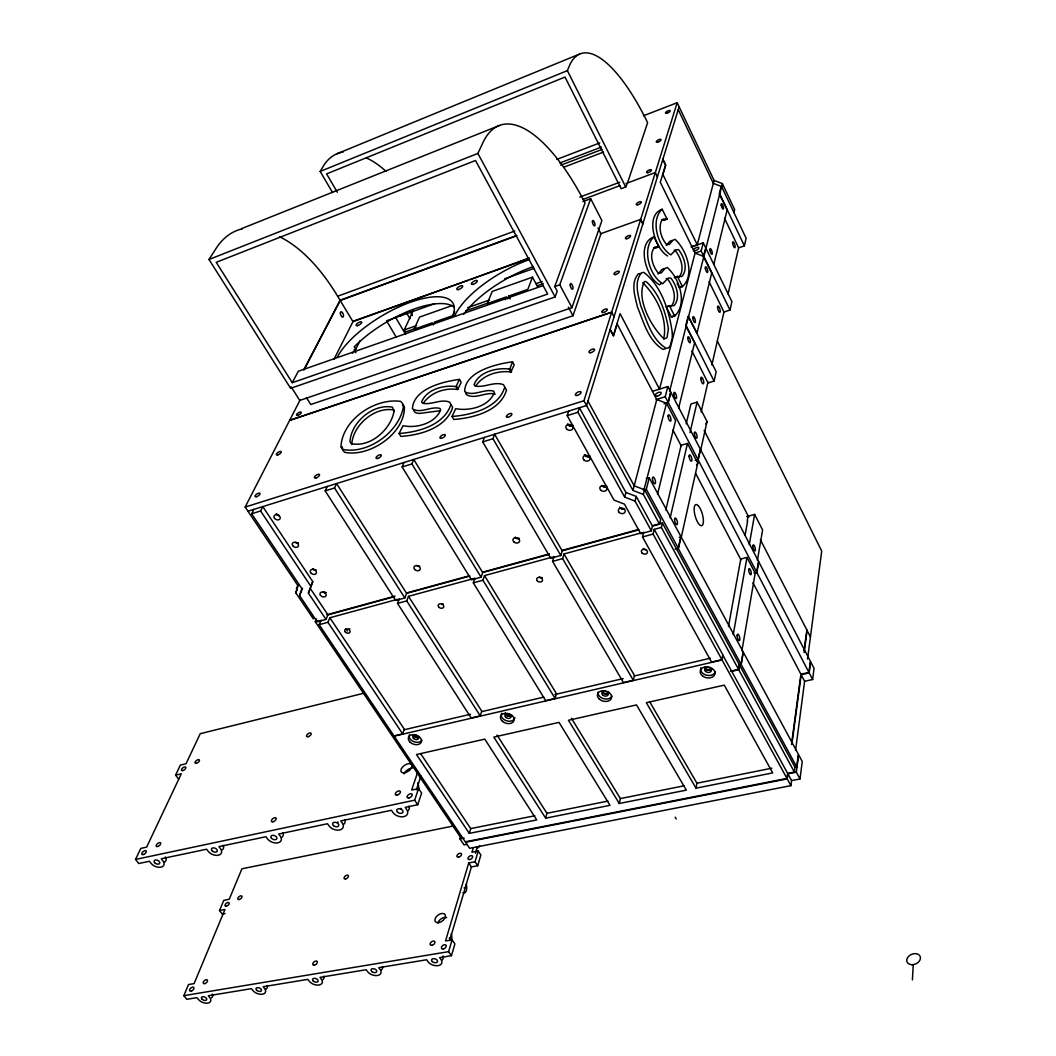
<?xml version="1.0" encoding="UTF-8"?>
<svg xmlns="http://www.w3.org/2000/svg" width="1056" height="1056" viewBox="0 0 1056 1056"><rect width="100%" height="100%" fill="white"/><g stroke="black" fill="none" stroke-linecap="round" stroke-linejoin="round"><path stroke-width="1.5" d="M912.397 979.915L913.268 964.63M800.026 778.932L802.23 761.468L798.613 754.736L796.356 772.187L800.026 778.932L791.578 780.595L790.918 785.651L469.643 848.298L465.59 842.266L787.222 778.906L787.895 773.863L796.356 772.187M812.618 679.51L814.044 668.329L810.625 661.756L809.186 672.91L812.618 679.51L804.619 681.278L795.551 750.301M652.832 525.584L662.376 522.971L661.32 527.432L654.245 529.36L722.806 654.773L722.066 659.947L394.165 736.151L465.287 841.817L786.958 778.404L787.631 773.362L794.389 772.028L795.01 767.263L739.477 664.963L741.193 664.567L743.305 652.199L798.336 754.235L796.699 766.92L795.01 767.263M808.936 672.421L810.374 661.267L758.71 561.7L756.875 572.55L808.936 672.421L800.91 674.216L791.498 744.506M807.536 659.063L821.713 551.06L717.341 341.035M791.987 743.358L801.174 674.705L809.186 672.91M804.144 652.529L807.088 630.458M804.104 650.47L806.85 629.983M730.501 671.194L738.527 669.359L739.332 664.699L662.376 522.971M794.389 772.028L738.672 669.623L739.477 664.963M741.906 650.747L755.238 572.959L756.875 572.55M757.403 560.3L762.604 529.954L754.644 514.43L746.698 516.556M756.73 572.286L758.578 561.449L700.498 449.5L698.174 459.941L756.73 572.286L754.01 572.972M731.742 671.444L738.672 669.623M733.22 634.643L746.975 557.436L740.758 559.033L728.468 626.551M749.258 544.619L754.644 514.43M747.186 521.03L748.123 515.882M745.087 535.207L747.674 521.004M696.01 788.185L646.338 702.702L724.271 685.133L772.688 772.9L696.01 788.185L696.92 783.222L649.889 702.108M675.088 549.041L678.269 548.196L680.882 536.488L649.229 477.787L646.298 478.632M698.029 459.65L700.352 449.222L670.85 392.344L668.263 402.56L698.029 459.65L695.257 460.456M796.699 766.92L678.374 548.724L681.041 536.778L679.298 537.24M681.054 538.23L697.818 462.937L696.511 460.416L698.174 459.941M700.498 450.952L707.045 421.529L697.105 402.125L690.914 404.012L686.215 423.839M619.278 803.484L568.458 720.271L636.504 704.92L686.334 790.126L619.278 803.484L620.374 798.587L571.441 718.278M691.904 350.988L708.061 382.932L714.08 381.071L716.179 371.725L688.538 316.655M711.876 364.94L723.967 312.008L730 310.042L731.9 301.607L703.283 242.84L691.178 247.025M728.072 294.017L738.619 247.83L744.388 245.863L746.104 238.234L721.604 186.529L713.328 183.374L678.242 109.639M701.118 412.051L707.982 381.982M670.177 517.77L687.482 443.441L681.133 445.302L665.795 510.114M689.99 432.656L697.105 402.125M553.964 556.684L552.565 561.356L623.436 682.572L633.31 680.275L634.432 675.431L564.01 553.951L642.127 532.66M568.656 411.114L567.204 415.615L614.038 500.122L624.413 504.108L640.754 533.729L651.341 530.838L652.489 526.126L659.564 524.185L660.673 519.499L644.543 489.786L634.181 485.8L587.954 401.029M733.946 212.573L734.659 209.59L722.357 183.586L714.094 180.431L677.173 102.722L643.487 115.751M643.698 532.237L642.523 536.95L711.559 662.086L721.908 659.683L653.11 534.072L654.245 529.36M657.545 494.287L675.576 420.605L666.534 403.273L656.766 399.524L617.166 323.994L613.483 336.019L610.091 329.591M678.586 408.316L694.624 342.751L685.714 325.802L688.129 316.298L696.973 333.181L711.731 272.884L703.349 256.476L705.791 247.988M713.843 264.277L727.162 209.854L719.268 193.948L721.195 186.371M665.069 403.194L668.118 402.27L670.692 392.053L667.841 386.549L652.542 391.301M678.269 548.196L646.325 489.284L649.229 477.787M644.028 489.588L666.534 403.273M659.564 524.185L643.368 494.432L644.543 489.786M669.636 391.076L722.357 183.586M668.118 402.27L665.227 396.739L667.841 386.549M635.052 501.112L636.253 496.439L625.891 492.452L579.374 407.761L577.962 412.276L624.65 497.112L635.052 501.112L651.341 530.838M703.705 256.199L701.171 251.024L703.283 242.84M643.368 494.432L632.98 490.433L656.766 399.524M691.456 246.774L697.264 244.768L714.094 180.431M545.662 818.162L493.825 737.101L559.033 722.396L609.998 805.332L545.662 818.162L546.942 813.318L497.02 735.082M624.65 497.112L625.891 492.452M658.746 247.051L655.063 246.88C648.265 254.008 652.766 266.653 658.482 273.293L661.241 272.976L665.056 268.435L667.22 267.485C679.18 277.834 688.024 303.692 674.652 316.061L669.53 305.923L674.137 305.58C680.777 297.752 676.513 285.212 670.771 278.005L668.078 278.164L662.693 283.721C649.414 275.893 641.282 248.411 653.941 236.848L658.865 246.668L655.578 248.16L653.717 247.658M666.851 219.265L663.287 218.975L661.742 220.202C658.02 228.175 661.214 238.22 666.666 244.649L669.346 244.451L673.015 240.187L675.101 239.356C686.426 249.586 695.521 274.666 682.453 286.625L677.464 276.619L681.912 276.461C688.406 268.871 684.011 256.714 678.572 249.665L675.972 249.718L670.784 254.879C658.152 246.972 649.823 220.453 662.165 209.22L666.956 218.909L663.736 220.374L661.94 219.82M674.652 316.061L671.444 317.117L666.31 306.992L669.623 305.567M399.313 598.818L397.531 603.412L471.187 717.974L480.242 715.862L406.732 600.917L408.5 596.323L474.923 578.226L473.312 582.846L545.688 700.656L555.126 698.452L556.446 693.66L484.519 575.599L552.394 557.106M225.047 913.625L222.328 914.14L219.516 910.536L224.954 909.493L194.106 983.598L188.496 984.548L183.836 995.663L186.82 999.319L196.944 997.643L198.436 999.464A7.115 4.132 22.1 0 0 207.794 1003.108A7.115 4.132 22.1 0 0 209.761 997.603L208.283 995.768L251.434 988.654L252.899 990.528A7.234 4.277 21.3 0 0 262.429 994.224A7.234 4.277 21.3 0 0 264.62 988.601L263.155 986.726L307.811 979.361L309.263 981.262A7.366 4.422 20.3 0 0 318.952 985.024A7.366 4.422 20.3 0 0 321.394 979.268L319.942 977.354L366.168 969.738L367.607 971.678A7.498 4.567 19.3 0 0 377.48 975.506A7.498 4.567 19.3 0 0 380.173 969.619L378.734 967.666L426.637 959.759L428.05 961.752A7.643 4.726 18.2 0 0 438.108 965.646A7.643 4.726 18.2 0 0 441.078 959.614L439.652 957.62L451.453 955.667L454.898 943.892L452.087 939.88L445.54 940.988L468.732 862.976L475.042 861.762L478.196 851.044L471.913 852.258L473.273 847.691M449.75 940.302L471.398 866.923L477.721 865.722L480.85 854.99L478.196 851.044M451.453 955.667L448.615 951.654L452.087 939.88M663.736 220.374L666.956 218.909M475.464 853.156L477.259 847.07M633.31 680.275L562.624 558.624L564.01 553.951M560.802 555.496L562.188 550.823L494.604 434.227L492.954 438.715L560.802 555.496L550.73 558.228L482.711 441.896L484.387 437.422M469.286 833.382L416.486 754.538L484.796 739.134L536.752 819.931L469.286 833.382L470.725 828.604L420.829 753.918M466.844 844.351L464.033 844.892L459.98 838.886L460.891 835.89M679.127 106.828L586.555 405.517L247.962 511.223M632.98 490.433L583.955 400.752L611.622 312.312L289.582 420.46L245.164 507.052L298.056 585.816L295.759 592.759L313.355 618.869M614.024 316.906L611.675 312.114L677.173 102.722M480.242 715.862L481.747 711.124L408.5 596.323M394.271 596.746L327.941 614.882L326 619.423L317.209 621.826L299.574 595.61L301.884 588.641L251.645 513.77L253.876 509.375M302.531 588.324L299.574 595.61M178.609 779.17L175.573 775.157L181.276 773.81L146.639 847.136L140.778 848.404L135.524 859.439L138.772 863.518L149.398 861.274L151.008 863.32A7.577 4.673 24 0 0 160.974 867.187A7.577 4.673 24 0 0 162.888 860.825L161.278 858.766L206.606 849.222L208.204 851.308A7.709 4.858 23.1 0 0 218.354 855.241A7.709 4.858 23.1 0 0 220.519 848.72L218.922 846.622L265.927 836.722L267.511 838.86A7.854 5.042 22.1 0 0 277.86 842.86A7.854 5.042 22.1 0 0 280.302 836.167L278.718 834.029L327.492 823.746L329.063 825.937A7.999 5.227 20.9 0 0 339.61 830.003A7.999 5.227 20.9 0 0 342.329 823.152L340.771 820.948L391.433 810.269L392.977 812.513A8.158 5.425 19.5 0 0 403.722 816.671A8.158 5.425 19.5 0 0 406.758 809.622L405.214 807.365L417.727 804.725L421.621 793.082L418.559 788.568L411.629 790.06L417.384 773.15M337.339 192.245L326.608 173.897L565 77.062L621.139 188.694L625.706 187.018L627.568 182.807L647.618 122.668A136.184 44.009 71.2 0 0 570.121 64.152L567.376 70.646L320.179 171.442L332.548 192.548M326 619.423L308.392 593.129L312.748 581.632L262.786 506.59L260.581 510.985L251.645 513.77M308.392 593.129L312.748 581.632M416.262 789.954L420.935 776.12M417.727 804.725L414.638 800.197L418.559 788.568M306.464 397.716L310.754 404.527L572.999 315.757L600.943 233.785L597.947 227.977M555.126 698.452L482.935 580.246L484.519 575.599M291.086 386.773L299.732 400.435L571.969 307.652L601.894 220.585L590.674 198.713L582.978 201.551M481.074 577.196L482.671 572.563L413.754 459.466L411.906 463.927L402.125 466.963L471.451 579.823L481.074 577.196L411.906 463.927M321.09 620.136L319.136 624.677L394.007 735.913L402.666 733.907L404.329 729.221L329.855 617.747L397.742 599.254M555.126 296.934L557.212 291.139L554.756 286.559L585.037 203.016L582.74 198.554A164.129 60.628 71.6 0 0 482.909 142.705L477.88 153.424L208.996 259.486L290.611 388.318L555.126 296.934L477.88 153.424M571.969 307.652L559.746 284.816L590.674 198.713M476.164 385.295C483.622 374.801 498.419 370.234 510.906 372.029L514.193 364.835L512.516 361.838C496.439 363.832 464.521 371.646 464.693 391.644C473.458 396.937 484.189 388.489 493.535 391.076L494.38 392.515C488.994 406.534 469.418 411.365 455.717 408.659L452.008 416.473L453.776 419.47C473.326 418.018 500.293 411.18 506.524 390.06L505.164 387.684M511.606 371.804L509.916 368.795L512.516 361.838M505.309 299.732L506.444 296.868L487.225 303.6L492.215 291.416L532.488 277.187L527.828 289.37L508.688 296.089L507.553 298.94M404.844 597.96L406.613 593.366L336.56 483.556L334.528 487.991L325.182 490.895L395.644 600.468L404.844 597.96L334.528 487.991M423.892 402.428C431.218 392.317 445.526 387.526 457.684 389.506L461.182 382.338L459.479 379.408C442.886 381.533 413.53 388.766 412.394 408.751C420.618 414.137 431.072 405.781 439.943 408.474L440.669 409.926C435.23 423.456 416.42 428.63 403.009 425.687L399.089 433.475L400.871 436.405C420.222 435.178 446.068 427.997 452.628 407.51L451.453 405.121M399.089 433.475C418.453 432.208 444.272 425.027 450.886 404.554L449.711 402.164C440.88 398.534 431.495 405.266 422.519 403.247L421.661 401.861C426.518 389.44 443.612 384.793 455.981 386.575L459.479 379.408M663.722 338.778C667.907 318.899 656.528 296.406 642.748 282.652M219.516 910.536L223.793 900.332L229.218 899.276L241.916 868.784L454.08 825.845M402.125 466.963L403.999 462.515M319.136 624.677L327.914 622.288L329.855 617.747M470.329 279.51L529.175 258.02M454.661 311.56L452.918 315.625L434.57 322.04L433.316 324.905M468.151 280.289L353.179 321.209L333.92 359.449M399.617 746.922L315.269 621.72L316.523 618.856M296.34 588.694L298.228 584.549M295.759 592.759L297.119 589.776M416.302 328.178L405.464 331.98L404.263 329.921L413.028 310.966M325.182 490.895L327.241 486.473M175.573 775.157L180.352 765.098L186.041 763.739L200.231 733.682L364.386 693.092M352.387 353.206A68.072 25.793 -31 0 1 354.974 350.394L360.188 340.692M705.817 424.01L707.045 421.529M696.577 465.432L697.818 462.937M300.142 399.881L289.687 420.262L611.675 312.114M303.89 369.613L340.072 300.247L516.648 235.475M304.062 369.89L340.23 300.511L516.806 235.765M292.288 382.694L547.668 294.07L475.517 160.486L216.216 262.31L292.288 382.694L298.28 371.276L542.546 285.82M320.179 171.442L324.126 164.828A126.997 55.849 70.1 0 1 343.094 152.077M208.996 259.486L215.912 248.688A151.932 75.332 70.5 0 1 242.405 228.822M658.046 274.072L661.874 269.531L664.039 268.58M666.204 245.533L669.9 241.283L671.999 240.451M670.93 306.636C677.609 298.835 673.358 286.282 667.59 279.074L666.191 278.533M678.77 277.517C685.304 269.953 680.909 257.783 675.457 250.734L674.098 250.166M671.444 317.117L674.639 314.86M661.558 283.351L659.485 284.803C646.523 278.216 635.633 243.474 653.941 236.848M677.16 283.391L679.298 287.681L682.387 285.608M336.772 153.846L579.691 54.001M241.56 228.637L499.488 125.466M556.842 159.39L599.702 142.943M559.838 162.98L601.418 147.074M560.749 165.211L602.144 149.398M563.759 167.218L603.61 152.038M579.757 197.089L619.74 182.266M582.82 199.505L619.938 185.632M625.997 183.533L655.34 172.537L657.386 176.972M279.536 236.795A146.85 72.508 70.6 0 1 337.669 296.248L514.76 231.04M662.165 209.22C644.226 215.635 655.354 249.242 667.643 255.974M529.003 258.443L352.955 321.631L340.23 300.511M600.376 233.838L640.688 219.384L642.88 223.766M386.628 320.786L434.768 303.666M504.662 278.81L534.178 268.316M451.981 305.633L419.549 317.09L414.018 329.248L432.419 322.793M404.263 329.921L416.658 325.578M467.782 307.626L489.469 300.01M535.96 283.681L542.15 281.516M465.868 310.807L489.1 302.663M537.121 285.846L543.312 283.668M656.74 247.408L658.865 246.668M554.756 286.559L559.746 284.816M701.171 251.024L695.072 253.123L659.485 389.149L620.083 313.632L613.391 335.518L610.157 329.38M677.556 276.263L674.309 277.688L677.464 276.619M679.298 287.681L682.453 286.625M666.31 306.992L669.53 305.923M452.008 416.473C471.57 414.982 498.524 408.144 504.808 387.037L503.448 384.661C494.142 381.137 484.44 387.961 475.015 386.047L474.038 384.661C478.817 371.831 496.61 367.462 509.216 369.032L509.916 368.795M245.164 507.052L583.955 400.752M482.711 441.896L492.954 438.715M567.204 415.615L577.962 412.276M656.066 399.551L665.227 396.739M664.066 403.841L668.263 402.56M643.381 490.116L646.325 489.284M326.687 614.816L395.089 596.099M407.827 592.614L468.283 576.074M482.605 572.154L549.424 553.872M562.148 550.387L638.51 529.505M406.613 593.366L469.907 576.061M482.671 572.563L548.988 554.426M562.188 550.823L638.801 529.874M315.269 621.72L319.638 620.532M397.531 603.412L406.732 600.917M473.312 582.846L482.935 580.246M552.565 561.356L562.624 558.624M642.523 536.95L653.11 534.072M676.619 549.199L678.374 548.724M403.722 729.854L470.527 714.252M481.668 711.652L543.734 697.145M554.875 694.544L623.212 678.586M634.313 675.985L710.318 658.231M739.332 664.699L741.048 664.303L743.16 651.935L681.041 536.778M665.188 348.916L663.01 349.404C648.437 340.85 643.553 321.908 637.468 307.058C635.026 296.683 630.313 282.691 638.392 273.794L640.649 273.544M135.524 859.439L414.638 800.197M470.725 828.604L534.838 815.747M546.942 813.318L607.9 801.082M620.374 798.587L684.077 785.796M696.92 783.222L771.817 768.2M459.98 838.886L464.204 838.055M183.836 995.663L448.615 951.654M439.666 410.797L419.166 413.477L415.298 412.645L413.556 410.256M495.264 394.086C485.905 391.472 475.174 399.92 466.409 394.614L465.722 393.215M703.388 256.304L695.072 253.123L660.29 182.252L665.57 165.026L662.825 159.403M394.231 410.058C374.999 406.098 352.744 425.106 351.754 444.523M402.415 404.29L404.356 406.388C405.596 433.303 369.389 457.618 344.52 452.285L342.738 449.988L342.184 446.741M468.732 862.976L471.398 866.923M399.775 747.16L461.089 838.16M475.042 861.762L477.721 865.722M310.398 588.614L327.941 614.882M327.914 622.288L402.666 733.907M345.998 628.98L347.384 631.052M260.581 510.985L310.728 586.133M355.859 349.496L354.248 346.843L356.149 344.929A68.125 25.714 -31 0 1 384.094 323.572L388.054 321.222A68.125 25.714 -31 0 1 437.461 303.666L440.484 303.547A68.125 25.714 -31 0 1 454.08 306.953M354.169 349.8L355.859 352.598M337.669 296.248L340.072 300.247M675.167 817.159L676.21 818.928M386.998 321.539L396.04 336.811M395.604 317.394L405.636 334.422M406.679 313.078L409.966 318.714M456.667 386.351L458.37 389.281M455.981 386.575L457.684 389.506M410.005 311.282L412.474 315.506M509.216 369.032L510.906 372.029M508.688 296.089L510.272 298.954M636.253 496.439L652.489 526.126M722.911 655.288L787.631 773.362M787.895 773.863L791.578 780.595M722.066 659.947L786.958 778.404M787.222 778.906L790.918 785.651M661.32 527.432L738.527 669.359M532.488 277.187L537.953 287.285M568.392 307.164L572.999 315.757M672.87 429.937L681.278 446.002M695.6 473.312L740.995 559.918M752.954 582.714L800.91 674.216M801.174 674.705L804.619 681.278M687.482 443.441L696.458 460.627M746.975 557.436L755.198 573.184M704.128 430.399L748.77 517.15M760.373 539.682L810.44 636.953M686.215 325.789L714.08 381.071M567.376 70.646L625.706 187.018M640.636 219.556L642.827 223.938M709.078 281.675L723.967 312.008M703.837 256.476L730 310.042M697.264 244.768L662.891 174.491L665.755 165.145L662.878 159.245M724.495 218.236L738.619 247.83M719.717 193.961L744.388 245.863M443.19 603.926A2.891 2.138 19.9 0 1 441.738 603.662M349.879 628.888A2.812 2.02 22.4 0 1 349.18 628.835M542.269 577.5A2.983 2.257 16.9 0 1 539.339 576.998M646.021 549.661A3.089 2.376 13.2 0 1 643.157 548.566M711.506 669.425A3.749 2.746 11.4 0 1 707.626 670.098A3.749 2.746 11.4 0 1 704.84 667.577M608.626 693.145A3.63 2.614 14.5 0 1 602.474 692.023M511.606 715.506A3.511 2.482 17.3 0 1 507.672 715.968A3.511 2.482 17.3 0 1 505.296 713.064M418.836 737.167A3.406 2.363 19.6 0 1 413.332 735.042M711.586 668.95A3.379 2.468 11.4 0 1 707.665 670.085A3.379 2.468 11.4 0 1 705.144 667.168M608.837 692.102A3.26 2.35 14.5 0 1 605.378 693.871A3.26 2.35 14.5 0 1 602.435 690.941M511.592 715.084A3.155 2.231 17.3 0 1 508.094 716.1A3.155 2.231 17.3 0 1 505.56 713.368M418.519 737.194A3.076 2.125 19.6 0 1 415.272 737.048A3.076 2.125 19.6 0 1 413.477 734.686M514.853 717.592A7.036 4.963 17.3 0 1 506.378 720.76A7.036 4.963 17.3 0 1 501.626 713.236M421.938 740.124A6.838 4.712 19.6 0 1 413.45 741.523A6.838 4.712 19.6 0 1 409.504 734.593M611.978 695.944A7.26 5.227 14.6 0 1 603.689 698.702A7.26 5.227 14.6 0 1 598.013 692.155M715.414 671.524A7.511 5.491 11.4 0 1 706.345 675.167A7.511 5.491 11.4 0 1 700.946 667.643M466.316 884.07A7.471 3.551 79.5 0 1 462.911 892.624M464.376 887.581A2.983 1.426 79.5 0 1 464.165 888.07M382.483 966.517A7.484 4.567 19.3 0 1 381.638 969.685M381.229 970.015A7.484 4.567 19.3 0 1 380.754 970.292M323.836 976.193A7.339 4.422 20.3 0 1 322.727 979.612M267.194 985.538A7.22 4.277 21.3 0 1 266.587 988.574M266.204 988.891A7.22 4.277 21.3 0 1 265.769 989.155M212.23 994.092A7.088 4.132 22.1 0 1 211.583 997.854M443.058 955.944A7.63 4.726 18.2 0 1 441.83 960.062M479.622 845.539A7.26 3.392 78.7 0 1 476.652 847.638M451.229 933.728A7.696 3.722 80.4 0 1 451.493 941.2M449.526 937.556A3.076 1.492 80.4 0 1 449.407 938.216M437.831 922.904A6.006 3.67 -36.5 0 1 446.688 917.624M344.718 819.707A7.986 5.227 20.9 0 1 343.662 824.366M338.237 822.188A3.194 2.086 20.9 0 1 337.445 822.109M282.81 832.762A7.828 5.042 22.1 0 1 281.464 837.632M223.159 845.341A7.696 4.858 23.1 0 1 222.446 849.763M165.33 856.918A7.564 4.673 24 0 1 164.155 862.356M409.002 806.15A8.144 5.425 19.5 0 1 408.223 810.533M401.412 808.632A3.26 2.165 19.5 0 1 400.607 808.408M417.608 782.839A8.131 4 78 0 1 418.81 790.073M404.092 773.876A6.402 3.511 -34.6 0 1 412.394 768.042M325.855 592.469A3.208 2.336 23.5 0 1 323.519 591.822M419.615 566.174A3.3 2.468 21.1 0 1 417.199 565.514M519.314 538.322A3.392 2.6 18 0 1 515.328 537.24M624.479 508.834A3.511 2.746 14.1 0 1 620.36 507.725M279.325 515.473A3.3 2.442 26 0 1 276.553 513.718M298.32 542.982A3.26 2.402 25 0 1 295.944 542.322M316.193 569.976A3.234 2.363 24.1 0 1 313.183 568.814M573.104 425.344A3.59 2.904 16.6 0 1 567.613 423.878M590.146 456.086A3.564 2.851 15.7 0 1 584.694 454.621M606.857 486.262A3.524 2.785 14.8 0 1 601.946 485.47M366.287 157.938A122.364 53.566 70.1 0 1 386.113 171.455M463.65 314.384A70.937 27.443 -29.4 0 1 469.828 306.847L472.573 303.983A70.937 27.443 -29.4 0 1 501.006 282.058L505.124 279.616A70.937 27.443 -29.4 0 1 533.438 266.534M454.529 316.298A71.095 27.232 -29.5 0 1 465.907 299.904L468.666 297.04A71.095 27.232 -29.5 0 1 497.165 275.088L501.296 272.646A71.095 27.232 -29.5 0 1 529.637 259.512M452.298 317.077A68.27 25.516 -31 0 0 453.499 304.286L452.668 302.702A68.27 25.516 -31 0 0 436.577 296.749L433.567 296.881A68.27 25.516 -31 0 0 384.12 314.569L380.147 316.919A68.27 25.516 -31 0 0 352.136 338.303L349.338 341.114A68.27 25.516 -31 0 0 337.273 357.324M588.575 456.892A3.947 3.155 15.7 0 1 585.658 456.113M584.905 455.479A3.947 3.155 15.7 0 1 584.351 454.727M605.299 487.04A3.92 3.102 14.8 0 1 602.408 486.262M570.517 426.122A3.986 3.221 16.6 0 1 567.824 424.75M298.412 543.272A3.63 2.68 25 0 1 295.772 542.533M315.401 570.187A3.59 2.627 24.1 0 1 312.946 568.96M279.338 515.75A3.656 2.719 26 0 1 276.263 513.81M401.201 315.282A3.102 1.36 70.7 0 1 399.815 315.427M325.948 592.746A3.564 2.587 23.5 0 1 323.347 592.02M623.687 509.282A3.907 3.062 14.1 0 1 619.516 507.17M418.783 566.399A3.656 2.732 21.1 0 1 417.014 565.726M517.612 538.692A3.775 2.891 18 0 1 515.064 537.398M668.422 328.799L666.983 337.722L664.132 339.029C651.248 326.858 635.765 298.98 644.371 281.543L646.008 281.543C659.168 293.119 665.676 311.758 668.422 328.799M672.355 333.208L672.223 338.184L670.19 345.906L668.448 347.873L666.283 348.361C651.737 339.742 646.866 320.8 640.781 305.95C638.339 295.574 633.613 281.582 641.665 272.672L643.909 272.422C661.782 286.255 669.359 311.388 672.355 333.208M403.432 406.6C399.274 432.076 367.831 454.608 342.725 449.42L340.943 447.137C341.906 419.945 374.854 397.624 400.686 401.412L402.626 403.511L403.432 406.6M394.02 411.431C390.601 429.779 369.983 448.048 351.133 443.52L349.972 441.672C351.014 422.255 373.256 403.286 392.489 407.194L394.02 411.431M698.293 505.758L697.818 505.296A10.956 3.722 74.5 0 0 694.373 506.801A10.956 3.722 74.5 0 0 695.35 516.674L695.693 517.77A10.956 3.722 74.5 0 0 703.19 523.459A10.956 3.722 74.5 0 0 698.293 505.758M911.539 964.696A7.128 5.214 -23.1 0 0 920.317 956.776A7.128 5.214 -23.1 0 0 908.952 956.01A7.128 5.214 -23.1 0 0 911.539 964.696M689.119 456.06A3.287 1.109 73.9 0 0 691.152 461.155A3.287 1.109 73.9 0 0 691.271 456.826A3.287 1.109 73.9 0 0 689.119 456.06M674.573 519.394A3.432 1.201 74.5 0 0 676.698 524.674A3.432 1.201 74.5 0 0 676.856 520.04A3.432 1.201 74.5 0 0 674.573 519.394M694.373 433.184A3.234 1.069 73.7 0 0 696.366 438.214A3.234 1.069 73.7 0 0 696.485 434.003A3.234 1.069 73.7 0 0 694.373 433.184M345.035 631.673A2.825 2.02 22.4 0 0 349.747 632.531A2.825 2.02 22.4 0 0 347.371 628.954A2.825 2.02 22.4 0 0 345.035 631.673M438.913 607.253A2.904 2.138 19.9 0 0 443.665 607.108A2.904 2.138 19.9 0 0 440.312 603.821A2.904 2.138 19.9 0 0 438.913 607.253M537.398 580.958A2.996 2.257 16.9 0 0 542.388 580.787A2.996 2.257 16.9 0 0 539.022 577.381A2.996 2.257 16.9 0 0 537.398 580.958M642.061 553.027A3.102 2.376 13.2 0 0 647.288 552.829A3.102 2.376 13.2 0 0 643.909 549.292A3.102 2.376 13.2 0 0 642.061 553.027M748.704 569.897A3.181 1.03 75.1 0 0 750.618 574.741A3.181 1.03 75.1 0 0 750.644 570.372A3.181 1.03 75.1 0 0 748.704 569.897M737.154 635.62A3.313 1.109 75.7 0 0 739.16 640.609A3.313 1.109 75.7 0 0 739.2 635.95A3.313 1.109 75.7 0 0 737.154 635.62M752.875 546.11A3.128 1.003 74.9 0 0 754.763 550.889A3.128 1.003 74.9 0 0 754.776 546.625A3.128 1.003 74.9 0 0 752.875 546.11M413.569 738.5A3.076 2.125 19.6 0 0 418.585 738.474A3.076 2.125 19.6 0 0 415.008 735.108A3.076 2.125 19.6 0 0 413.569 738.5M505.718 717.275A3.168 2.231 17.3 0 0 510.959 717.222A3.168 2.231 17.3 0 0 507.355 713.75A3.168 2.231 17.3 0 0 505.718 717.275M602.646 694.94A3.26 2.35 14.6 0 0 608.124 694.861A3.26 2.35 14.6 0 0 604.52 691.271A3.26 2.35 14.6 0 0 602.646 694.94M705.434 671.26A3.379 2.468 11.4 0 0 711.176 671.154A3.379 2.468 11.4 0 0 707.573 667.445A3.379 2.468 11.4 0 0 705.434 671.26M599.386 699.178A7.273 5.227 14.6 0 0 611.398 698.372A7.273 5.227 14.6 0 0 602.738 690.743A7.273 5.227 14.6 0 0 599.386 699.178M702.86 676.236A7.524 5.491 11.4 0 0 714.965 673.979A7.524 5.491 11.4 0 0 704.972 666.97A7.524 5.491 11.4 0 0 702.86 676.236M502.524 721.406A7.036 4.963 17.3 0 0 513.982 720.667A7.036 4.963 17.3 0 0 505.388 713.288A7.036 4.963 17.3 0 0 502.524 721.406M409.807 741.919A6.838 4.712 19.6 0 0 421.133 742.487A6.838 4.712 19.6 0 0 413.78 734.712A6.838 4.712 19.6 0 0 409.807 741.919M458.66 857.129A2.614 1.544 -35 0 0 461.472 853.882A2.614 1.544 -35 0 0 457.578 854.634A2.614 1.544 -35 0 0 458.66 857.129M345.589 878.962A2.548 1.439 -37.2 0 0 348.414 875.794A2.548 1.439 -37.2 0 0 344.771 876.506A2.548 1.439 -37.2 0 0 345.589 878.962M239.158 899.514A2.482 1.333 -38.8 0 0 241.982 896.425A2.482 1.333 -38.8 0 0 238.577 897.098A2.482 1.333 -38.8 0 0 239.158 899.514M226.327 906.206A2.482 1.333 -39.1 0 0 229.178 903.131A2.482 1.333 -39.1 0 0 225.773 903.778A2.482 1.333 -39.1 0 0 226.327 906.206M205.088 983.532A2.614 1.452 -40.8 0 0 207.372 980.034A2.614 1.452 -40.8 0 0 203.61 981.512A2.614 1.452 -40.8 0 0 205.088 983.532M191.506 990.99A2.614 1.439 -41 0 0 193.802 987.492A2.614 1.439 -41 0 0 190.054 988.957A2.614 1.439 -41 0 0 191.506 990.99M314.332 965.144A2.68 1.558 -39.2 0 0 317.315 961.752A2.68 1.558 -39.2 0 0 313.54 962.399A2.68 1.558 -39.2 0 0 314.332 965.144M371.831 971.546A2.996 1.835 19.3 0 0 376.675 971.731A2.996 1.835 19.3 0 0 373.151 968.656A2.996 1.835 19.3 0 0 371.831 971.546M313.355 981.143A2.944 1.769 20.3 0 0 318.054 981.341A2.944 1.769 20.3 0 0 314.543 978.318A2.944 1.769 20.3 0 0 313.355 981.143M256.872 990.409A2.891 1.703 21.3 0 0 261.452 990.607A2.891 1.703 21.3 0 0 257.941 987.65A2.891 1.703 21.3 0 0 256.872 990.409M201.815 998.91A2.838 1.65 22.1 0 0 206.501 999.94A2.838 1.65 22.1 0 0 203.94 996.772A2.838 1.65 22.1 0 0 201.815 998.91M432.406 961.607A3.062 1.888 18.2 0 0 437.395 961.792A3.062 1.888 18.2 0 0 433.858 958.65A3.062 1.888 18.2 0 0 432.406 961.607M438.808 922.601A6.019 3.67 -36.4 0 0 445.302 914.984A6.019 3.67 -36.4 0 0 436.418 916.582A6.019 3.67 -36.4 0 0 438.808 922.601M431.904 945.292A2.746 1.69 -37.1 0 0 434.874 941.794A2.746 1.69 -37.1 0 0 430.835 942.48A2.746 1.69 -37.1 0 0 431.904 945.292M443.177 948.961A2.759 1.716 -36.9 0 0 446.16 945.45A2.759 1.716 -36.9 0 0 442.081 946.136A2.759 1.716 -36.9 0 0 443.177 948.961M469.748 859.531A2.627 1.571 -34.8 0 0 472.573 856.258A2.627 1.571 -34.8 0 0 468.64 857.023A2.627 1.571 -34.8 0 0 469.748 859.531M308.114 736.692A2.693 1.36 -35.4 0 0 311.164 733.471A2.693 1.36 -35.4 0 0 307.336 734.395A2.693 1.36 -35.4 0 0 308.114 736.692M196.376 763.316A2.627 1.267 -37 0 0 199.426 760.175A2.627 1.267 -37 0 0 195.848 761.033A2.627 1.267 -37 0 0 196.376 763.316M182.807 770.576A2.627 1.254 -37.3 0 0 185.869 767.435A2.627 1.254 -37.3 0 0 182.318 768.28A2.627 1.254 -37.3 0 0 182.807 770.576M158.11 846.384A2.772 1.373 -38.7 0 0 160.604 842.873A2.772 1.373 -38.7 0 0 156.631 844.523A2.772 1.373 -38.7 0 0 158.11 846.384M143.682 854.449A2.772 1.373 -38.9 0 0 146.203 850.912A2.772 1.373 -38.9 0 0 142.23 852.575A2.772 1.373 -38.9 0 0 143.682 854.449M272.95 821.779A2.838 1.492 -37.1 0 0 276.184 818.308A2.838 1.492 -37.1 0 0 272.21 819.166A2.838 1.492 -37.1 0 0 272.95 821.779M333.524 825.647A3.194 2.086 20.9 0 0 338.672 825.7A3.194 2.086 20.9 0 0 334.858 822.281A3.194 2.086 20.9 0 0 333.524 825.647M271.339 838.055A3.142 2.02 22.1 0 0 276.54 839.098A3.142 2.02 22.1 0 0 273.808 835.388A3.142 2.02 22.1 0 0 271.339 838.055M211.886 850.529A3.089 1.94 23.1 0 0 216.968 851.572A3.089 1.94 23.1 0 0 214.196 847.942A3.089 1.94 23.1 0 0 211.886 850.529M154.559 862.567A3.036 1.874 24 0 0 159.522 863.597A3.036 1.874 24 0 0 156.737 860.046A3.036 1.874 24 0 0 154.559 862.567M397.597 812.209A3.26 2.165 19.5 0 0 402.904 812.249A3.26 2.165 19.5 0 0 399.076 808.751A3.26 2.165 19.5 0 0 397.597 812.209M404.95 772.702A6.415 3.498 -34.5 0 0 411.959 764.927A6.415 3.498 -34.5 0 0 402.56 767.039A6.415 3.498 -34.5 0 0 404.95 772.702M397.135 795.089A2.93 1.61 -35 0 0 400.356 791.525A2.93 1.61 -35 0 0 396.079 792.449A2.93 1.61 -35 0 0 397.135 795.089M408.949 797.94A2.944 1.637 -34.9 0 0 412.17 794.336A2.944 1.637 -34.9 0 0 407.854 795.26A2.944 1.637 -34.9 0 0 408.949 797.94M277.952 454.846A2.838 1.109 -32.9 0 0 281.2 451.744A2.838 1.109 -32.9 0 0 277.187 453.05A2.838 1.109 -32.9 0 0 277.952 454.846M256.661 496.676A2.917 1.175 -33.4 0 0 260.027 493.429A2.917 1.175 -33.4 0 0 255.935 494.736A2.917 1.175 -33.4 0 0 256.661 496.676M316.153 477.88A2.97 1.214 -32.7 0 0 319.519 474.606A2.97 1.214 -32.7 0 0 315.269 475.952A2.97 1.214 -32.7 0 0 316.153 477.88M377.876 458.396A3.023 1.267 -31.8 0 0 381.216 455.083A3.023 1.267 -31.8 0 0 376.82 456.482A3.023 1.267 -31.8 0 0 377.876 458.396M441.263 438.319A3.089 1.307 -30.9 0 0 445.355 435.151A3.089 1.307 -30.9 0 0 441.263 435.772A3.089 1.307 -30.9 0 0 441.263 438.319M507.764 417.318A3.155 1.36 -30 0 0 511.909 414.097A3.155 1.36 -30 0 0 507.606 414.757A3.155 1.36 -30 0 0 507.764 417.318M576.893 395.485A3.221 1.412 -28.9 0 0 581.077 392.212A3.221 1.412 -28.9 0 0 576.55 392.938A3.221 1.412 -28.9 0 0 576.893 395.485M590.528 352.73A3.128 1.32 -28.6 0 0 594.568 349.589A3.128 1.32 -28.6 0 0 590.172 350.354A3.128 1.32 -28.6 0 0 590.528 352.73M570.227 285.08A2.983 1.082 71.7 0 0 572.458 289.265A2.983 1.082 71.7 0 0 572.141 284.882A2.983 1.082 71.7 0 0 570.227 285.08M592.416 221.892A2.851 0.977 71.3 0 0 594.515 225.944A2.851 0.977 71.3 0 0 594.185 221.852A2.851 0.977 71.3 0 0 592.416 221.892M513.81 541.834A3.406 2.6 18 0 0 519.473 541.596A3.406 2.6 18 0 0 515.605 537.676A3.406 2.6 18 0 0 513.81 541.834M619.106 512.371A3.524 2.759 14.1 0 0 625.046 512.094A3.524 2.759 14.1 0 0 621.179 508.028A3.524 2.759 14.1 0 0 619.106 512.371M414.784 569.54A3.3 2.468 21.1 0 0 420.182 569.342A3.3 2.468 21.1 0 0 416.328 565.554A3.3 2.468 21.1 0 0 414.784 569.54M320.404 595.228A3.221 2.336 23.5 0 0 325.75 596.178A3.221 2.336 23.5 0 0 323.017 592.046A3.221 2.336 23.5 0 0 320.404 595.228M310.662 572.682A3.247 2.363 24.1 0 0 316.061 573.619A3.247 2.363 24.1 0 0 313.289 569.435A3.247 2.363 24.1 0 0 310.662 572.682M292.684 545.635A3.274 2.402 25 0 0 298.122 546.572A3.274 2.402 25 0 0 295.297 542.309A3.274 2.402 25 0 0 292.684 545.635M274.402 518.1A3.3 2.455 25.9 0 0 279.866 519.037A3.3 2.455 25.9 0 0 276.989 514.708A3.3 2.455 25.9 0 0 274.402 518.1M600.64 490.063A3.538 2.785 14.9 0 0 606.593 489.76A3.538 2.785 14.9 0 0 602.686 485.654A3.538 2.785 14.9 0 0 600.64 490.063M583.823 459.848A3.564 2.851 15.7 0 0 589.816 459.518A3.564 2.851 15.7 0 0 585.842 455.334A3.564 2.851 15.7 0 0 583.823 459.848M566.689 429.066A3.604 2.904 16.6 0 0 572.722 428.683A3.604 2.904 16.6 0 0 568.696 424.433A3.604 2.904 16.6 0 0 566.689 429.066M637.718 204.785A2.825 1.043 -27.9 0 0 641.296 202.052A2.825 1.043 -27.9 0 0 637.283 202.976A2.825 1.043 -27.9 0 0 637.718 204.785M647.962 172.656A2.759 0.99 -27.7 0 0 651.446 170.003A2.759 0.99 -27.7 0 0 647.526 170.966A2.759 0.99 -27.7 0 0 647.962 172.656M657.677 142.177A2.693 0.937 -27.7 0 0 661.069 139.603A2.693 0.937 -27.7 0 0 657.241 140.58A2.693 0.937 -27.7 0 0 657.677 142.177M666.917 113.216A2.627 0.884 -27.6 0 0 670.217 110.722A2.627 0.884 -27.6 0 0 666.468 111.712A2.627 0.884 -27.6 0 0 666.917 113.216M458.264 289.595A3.392 1.254 -30.1 0 0 462.739 286.216A3.392 1.254 -30.1 0 0 458.212 287.179A3.392 1.254 -30.1 0 0 458.264 289.595M472.864 284.381A3.406 1.254 -29.9 0 0 477.352 280.988A3.406 1.254 -29.9 0 0 472.771 281.965A3.406 1.254 -29.9 0 0 472.864 284.381M357.364 325.644A3.287 1.188 -31.3 0 0 361.772 322.344A3.287 1.188 -31.3 0 0 357.575 323.215A3.287 1.188 -31.3 0 0 357.364 325.644M340.388 313.21A2.812 1.307 70.2 0 0 342.751 317.117A2.812 1.307 70.2 0 0 342.698 312.972A2.812 1.307 70.2 0 0 340.388 313.21M298.096 415.272A2.759 1.056 -32.4 0 0 301.237 412.289A2.759 1.056 -32.4 0 0 297.317 413.609A2.759 1.056 -32.4 0 0 298.096 415.272M626.894 238.696A2.891 1.096 -28 0 0 630.59 235.871A2.891 1.096 -28 0 0 626.485 236.768A2.891 1.096 -28 0 0 626.894 238.696M615.463 274.547A2.97 1.175 -28.2 0 0 619.265 271.616A2.97 1.175 -28.2 0 0 615.067 272.474A2.97 1.175 -28.2 0 0 615.463 274.547M603.359 312.497A3.049 1.241 -28.4 0 0 607.279 309.461A3.049 1.241 -28.4 0 0 602.976 310.279A3.049 1.241 -28.4 0 0 603.359 312.497M668.118 415.945A3.326 1.135 73.5 0 0 670.204 421.146A3.326 1.135 73.5 0 0 670.362 416.843A3.326 1.135 73.5 0 0 668.118 415.945M652.476 478.368A3.472 1.228 74 0 0 654.654 483.74A3.472 1.228 74 0 0 654.852 479.12A3.472 1.228 74 0 0 652.476 478.368M709.883 250.114A2.957 0.884 72.3 0 0 711.929 254.298A2.957 0.884 72.3 0 0 711.454 250.008A2.957 0.884 72.3 0 0 709.883 250.114M721.195 205.009A2.851 0.818 72 0 0 723.149 209.101A2.851 0.818 72 0 0 722.674 205.009A2.851 0.818 72 0 0 721.195 205.009M673.794 394.112A3.274 1.096 73.3 0 0 676.117 398.587A3.274 1.096 73.3 0 0 675.629 393.624A3.274 1.096 73.3 0 0 673.794 394.112M687.76 338.408A3.155 1.016 72.8 0 0 689.964 342.778A3.155 1.016 72.8 0 0 689.489 338.078A3.155 1.016 72.8 0 0 687.76 338.408M692.815 318.252A3.115 0.977 72.7 0 0 694.98 322.568A3.115 0.977 72.7 0 0 694.505 317.962A3.115 0.977 72.7 0 0 692.815 318.252M705.342 268.264A2.996 0.911 72.4 0 0 707.414 272.488A2.996 0.911 72.4 0 0 706.939 268.105A2.996 0.911 72.4 0 0 705.342 268.264M695.072 250.681A3.036 1.201 -27.1 0 0 698.887 247.724A3.036 1.201 -27.1 0 0 694.492 248.648A3.036 1.201 -27.1 0 0 695.072 250.681M656.911 396.224A3.353 1.518 -27.7 0 0 661.188 392.845A3.353 1.518 -27.7 0 0 656.357 393.584A3.353 1.518 -27.7 0 0 656.911 396.224M732.64 243.329A3.128 0.898 72.3 0 0 734.765 247.764A3.128 0.898 72.3 0 0 734.237 243.223A3.128 0.898 72.3 0 0 732.64 243.329M717.578 307.745A3.287 0.99 72.7 0 0 719.836 312.325A3.287 0.99 72.7 0 0 719.294 307.481A3.287 0.99 72.7 0 0 717.578 307.745M700.88 379.104A3.458 1.109 73.2 0 0 703.283 383.83A3.458 1.109 73.2 0 0 702.742 378.616A3.458 1.109 73.2 0 0 700.88 379.104"/></g></svg>
